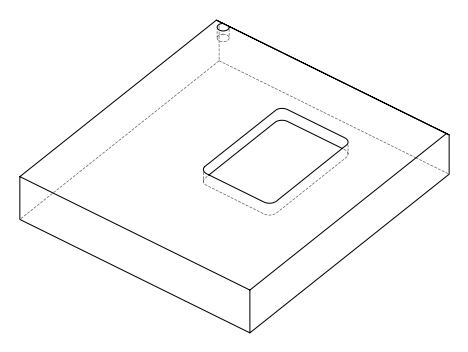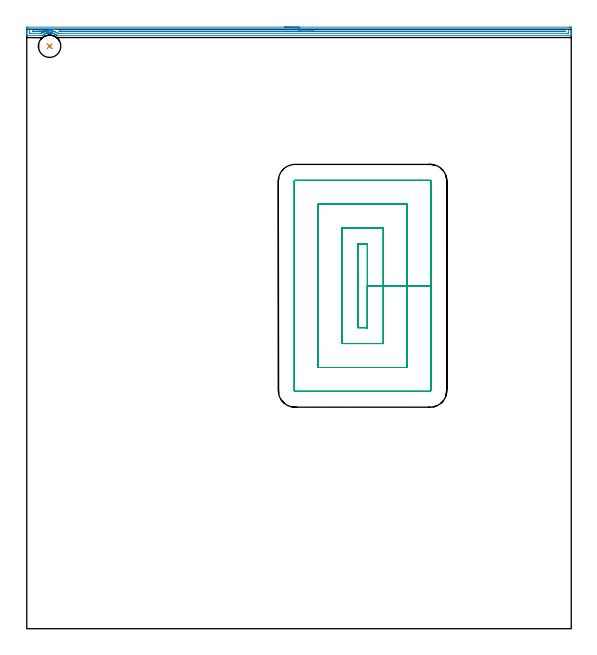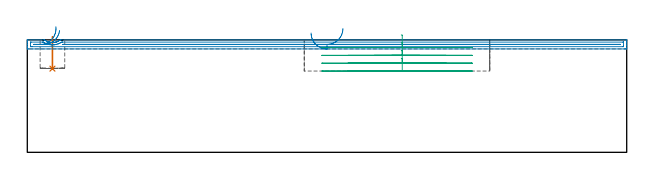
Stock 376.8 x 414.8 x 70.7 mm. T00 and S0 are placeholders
(PLAN: 3 operations, 2 tool changes, 19.6 min)
(1 INDEXABLE_INSERT_DRILL_BLIND_HOLE_FROM_SOLID | STEP1POCKET | NXT0302_002 | 0.08 min | 3373 mm3)
(2 AREA_MILL | FG_CHAMFER_SURFACE | UGT0205_001 | 9.24 min | 6113 mm3)
(3 MILL_RECTANGULAR_POCKET | POCKET_RECTANGULAR_STRAIGHT | UGT0201_105 | Follow Part, ap 5.5, ae 75% | 10.28 min | 381730 mm3)
(TOOL NXT0302_002 | Index. Insert Drill 15.5mm [880-D1550L20-05] | D15.5 PA176 FL78 Z2)
(TOOL UGT0205_001 | Chamfer Mill 20 x 3 x 45 deg. | D20 FL50 Z2)
(TOOL UGT0201_105 | End Mill 22 mm | D22 FL25 Z2)
(OP 1 INDEXABLE_INSERT_DRILL_BLIND_HOLE_FROM_SOLID)
G17 G21 G94 G90
T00 M6
G54
G17 G0 G90 X15.8 Y403.1 S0 M3
G43 Z80.7 H1
G94 G81 G98 Z52.6 F250. R72.7
G80
M5
M2
(OP 2 AREA_MILL)
G17 G21 G94 G90
T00 M6
G54
G17 G0 G90 X178.4 Y416.3 S1061 M3
G43 Z80.7 H0
Z75.
G94 G1 X178.438 Z74.128 F250.
X178.552 Z73.264
X178.741 Z72.412
X179.003 Z71.58
X179.337 Z70.774
X179.74 Z70.
X180.208 Z69.264
X180.74 Z68.572
X181.329 Z67.929
X181.972 Z67.34
X182.664 Z66.808
X183.4 Z66.34
X184.174 Z65.937
X184.98 Z65.603
X185.812 Z65.341
X186.663 Z65.152
X187.528 Z65.038
X188.4 Z65.
X375.553
X376.171 Y416.299 Z65.001
X376.782 Y416.293 Z65.003
X376.793 Y416.291 Z65.005
X376.8 Y415.683 Z65.613
Y413.897 Z67.398
Y412.474 Z68.822
Y412.11 Z69.185
Y411.382 Z69.917
Y411.102 Z70.197
X376.793 Y410.667 Z70.625
X376.79 Y410.603 Z70.688
X376.618 Y410.6 Z70.7
X21.194
X20.705 Y410.607 Z70.693
X20.691 Y410.615 Z70.685
X20.534 Y410.734 Z70.566
X20.463 Y410.787 Z70.513
X20.384 Y410.844 Z70.456
X20.271 Y410.919 Z70.379
X19.943 Y411.137 Z70.161
X19.491 Y411.409 Z69.888
X19.406 Y411.454 Z69.843
X19.31 Y411.505 Z69.792
X19.005 Y411.648 Z69.652
X18.956 Y411.671 Z69.629
X18.615 Y411.812 Z69.486
X18.597 Y411.82 Z69.478
X18.152 Y411.976 Z69.324
X18.065 Y412.001 Z69.299
X17.703 Y412.105 Z69.194
X17.618 Y412.123 Z69.175
X17.257 Y412.203 Z69.096
X16.81 Y412.275 Z69.023
X16.724 Y412.283 Z69.014
X16.363 Y412.32 Z68.977
X16.191 Y412.328 Z68.969
X16.155 Y412.329 Z68.966
X15.916 Y412.339 Z68.953
X15.805 Y412.337 Z68.954
X15.469 Y412.335 Z68.962
X15.333 Y412.324 Z68.97
X15.224 Y412.318 Z68.98
X15.022 Y412.303 Z68.994
X14.935 Y412.291 Z69.005
X14.574 Y412.244 Z69.054
X14.457 Y412.222 Z69.077
X14.128 Y412.158 Z69.139
X13.68 Y412.044 Z69.254
X13.235 Y411.904 Z69.394
X12.785 Y411.73 Z69.569
X12.341 Y411.532 Z69.766
X12.289 Y411.505 Z69.792
X11.864 Y411.265 Z70.035
X11.447 Y411.006 Z70.293
X11.342 Y410.932 Z70.368
X11.181 Y410.817 Z70.482
X10.962 Y410.654 Z70.645
X10.895 Y410.606 Z70.692
X10.465 Y410.6 Z70.7
X0.182
X0.01 Y410.603 Z70.688
X0.007 Y410.667 Z70.625
X0. Y411.103 Z70.197
Y411.382 Z69.917
Y412.11 Z69.185
Y413.367 Z67.93
Y414.79 Z66.506
Y415.418 Z65.878
X0.002 Y415.683 Z65.613
X0.007 Y416.291 Z65.005
X0.018 Y416.293 Z65.003
X0.629 Y416.3 Z65.
X188.4
Y414.886 Z66.414
X374.383
X374.789 Y414.879 Z66.421
X374.793 Y414.849 Z66.451
X374.796 Y414.79 Z66.51
X374.8 Y414.373 Z66.927
X374.799 Y412.11 Z69.19
X374.797 Y412.058 Z69.242
X374.794 Y412.033 Z69.267
X374.792 Y412.025 Z69.275
X374.765 Y412.021 Z69.279
X374.574 Y412.016 Z69.284
X374.478 Y412.015 Z69.285
X22.089
X21.993 Y412.016 Z69.284
X21.801 Y412.021 Z69.279
X21.526 Y412.036 Z69.264
X20.867 Y412.437 Z68.863
X20.468 Y412.651 Z68.649
X20.3 Y412.73 Z68.57
X19.682 Y413.003 Z68.297
X19.406 Y413.11 Z68.19
X19.24 Y413.17 Z68.13
X18.512 Y413.392 Z67.908
X18.001 Y413.514 Z67.786
X17.618 Y413.589 Z67.711
X16.932 Y413.688 Z67.612
X16.822 Y413.701 Z67.599
X16.724 Y413.708 Z67.592
X15.977 Y413.749 Z67.551
X15.83
X15.456 Y413.744 Z67.556
X15.107 Y413.725 Z67.575
X14.935 Y413.712 Z67.588
X14.296 Y413.642 Z67.658
X14.177 Y413.626 Z67.674
X14.041 Y413.602 Z67.698
X13.54 Y413.504 Z67.796
X13.147 Y413.405 Z67.895
X12.832 Y413.318 Z67.982
X12.253 Y413.13 Z68.17
X12.159 Y413.097 Z68.203
X11.916 Y413.003 Z68.297
X11.524 Y412.838 Z68.462
X11.456 Y412.809 Z68.491
X11.359 Y412.763 Z68.537
X11.099 Y412.635 Z68.665
X10.929 Y412.54 Z68.76
X10.465 Y412.275 Z69.025
X10.362 Y412.213 Z69.087
X10.192 Y412.11 Z69.19
X10.087 Y412.048 Z69.252
X10.048 Y412.027 Z69.273
X9.954 Y412.021 Z69.279
X9.763 Y412.016 Z69.284
X9.666 Y412.015 Z69.285
X2.417 Y412.014 Z69.286
X2.011 Y412.021 Z69.279
X2.007 Y412.051 Z69.249
X2.004 Y412.11 Z69.19
X2. Y412.527 Z68.773
Y414.313 Z66.987
X2.004 Y414.79 Z66.51
X2.007 Y414.849 Z66.451
X2.011 Y414.879 Z66.421
X2.13 Y414.882 Z66.418
X2.321 Y414.885 Z66.415
X2.417
X3.216 Y414.886 Z66.414
X188.4
Y413.472 Z67.828
X372.169 Y413.471 Z67.829
X372.594 Y413.465 Z67.835
X372.741 Y413.449 Z67.851
X372.636 Y413.435 Z67.865
X372.594 Y413.433 Z67.867
X372.168 Y413.429 Z67.871
X22.983
X22.555 Y413.431 Z67.869
X22.515 Y413.434 Z67.866
X22.352 Y413.45 Z67.85
X22.519 Y413.467 Z67.833
X22.557 Y413.469 Z67.831
X22.983 Y413.471 Z67.829
X23.408 Y413.472 Z67.828
X188.4
X189.272 Z67.866
X190.136 Z67.98
X190.988 Z68.169
X191.82 Z68.432
X192.626 Z68.765
X193.4 Z69.168
X194.136 Z69.637
X194.828 Z70.168
X195.471 Z70.757
X196.06 Z71.401
X196.591 Z72.093
X197.06 Z72.828
X197.463 Z73.602
X197.797 Z74.408
X198.059 Z75.24
X198.248 Z76.092
X198.362 Z76.957
X198.4 Z77.828
G0 Z80.7
X20.279 Y414.731
Z76.636
G1 X20.142 Y414.715 Z75.774
X19.931 Y414.69 Z74.928
X19.648 Y414.657 Z74.104
X19.294 Y414.616 Z73.307
X18.873 Y414.567 Z72.545
X18.387 Y414.511 Z71.823
X17.841 Y414.447 Z71.145
X17.238 Y414.377 Z70.519
X16.583 Y414.301 Z69.948
X15.881 Y414.219 Z69.436
X15.137 Y414.133 Z68.988
X14.358 Y414.042 Z68.607
X13.549 Y413.948 Z68.295
X12.715 Y413.851 Z68.056
X11.864 Y413.752 Z67.891
X11.002 Y413.652 Z67.801
X10.136 Y413.551 Z67.787
X9.272 Y413.45 Z67.85
X9.139 Y413.435 Z67.865
X8.72 Y413.429 Z67.871
X8.676
X4.674
X4.249 Y413.432 Z67.868
X4.206 Y413.435 Z67.865
X4.06 Y413.451 Z67.849
X4.164 Y413.465 Z67.835
X4.206 Y413.467 Z67.833
X4.631 Y413.471 Z67.829
X4.674 Y413.472 Z67.828
X8.676 Y413.471 Z67.829
X9.105 Y413.469 Z67.831
X9.144 Y413.466 Z67.834
X9.272 Y413.45 Z67.85
X10.126 Y413.348 Z67.991
X10.966 Y413.247 Z68.206
X11.783 Y413.149 Z68.494
X12.573 Y413.054 Z68.853
X13.328 Y412.964 Z69.28
X14.044 Y412.878 Z69.771
X14.714 Y412.798 Z70.324
X15.334 Y412.723 Z70.933
X15.899 Y412.655 Z71.594
X16.405 Y412.595 Z72.303
X16.847 Y412.542 Z73.053
X17.223 Y412.497 Z73.839
X17.529 Y412.46 Z74.655
X17.764 Y412.432 Z75.494
X17.925 Y412.412 Z76.352
X18.011 Y412.402 Z77.22
X18.021 Y412.401 Z78.092
X17.957 Y412.409 Z78.962
G0 Z80.7
M5
M2
(OP 3 MILL_RECTANGULAR_POCKET)
G17 G21 G94 G90
T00 M6
G54
G17 G0 G90 X235.106 Y208.3 S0 M3
G43 Z80.819 H0
Z73.819
G94 G1 X235.7 Z73.66 F250.
Y237.3 Z65.889
Y266.3 F500.
X229.1
Y208.3
X235.7
Y237.3
X246.7
Y277.3
X218.1
Y197.3
X246.7
Y237.3
X263.2
Y293.8
X201.6
Y180.8
X263.2
Y237.3
X279.7
Y309.7
G3 X279.1 Y310.3 R0.6
G1 X185.7
G3 X185.1 Y309.7 R0.6
G1 Y164.9
G3 X185.7 Y164.3 R0.6
G1 X279.1
G3 X279.7 Y164.9 R0.6
G1 Y237.3
Y238.3
G0 X235.106 Y208.3 Z68.889
G1 X235.7 Z68.73 F250.
Y237.3 Z60.959
Y266.3 F500.
X229.1
Y208.3
X235.7
Y237.3
X246.7
Y277.3
X218.1
Y197.3
X246.7
Y237.3
X263.2
Y293.8
X201.6
Y180.8
X263.2
Y237.3
X279.7
Y309.7
G3 X279.1 Y310.3 R0.6
G1 X185.7
G3 X185.1 Y309.7 R0.6
G1 Y164.9
G3 X185.7 Y164.3 R0.6
G1 X279.1
G3 X279.7 Y164.9 R0.6
G1 Y237.3
Y238.3
G0 X235.106 Y208.3 Z63.959
G1 X235.7 Z63.8 F250.
Y237.3 Z56.03
Y266.3 F500.
X229.1
Y208.3
X235.7
Y237.3
X246.7
Y277.3
X218.1
Y197.3
X246.7
Y237.3
X263.2
Y293.8
X201.6
Y180.8
X263.2
Y237.3
X279.7
Y309.7
G3 X279.1 Y310.3 R0.6
G1 X185.7
G3 X185.1 Y309.7 R0.6
G1 Y164.9
G3 X185.7 Y164.3 R0.6
G1 X279.1
G3 X279.7 Y164.9 R0.6
G1 Y237.3
Y238.3
G0 X235.106 Y208.3 Z59.03
G1 X235.7 Z58.871 F250.
Y237.3 Z51.1
Y266.3 F500.
X229.1
Y208.3
X235.7
Y237.3
X246.7
Y277.3
X218.1
Y197.3
X246.7
Y237.3
X263.2
Y293.8
X201.6
Y180.8
X263.2
Y237.3
X279.7
Y309.7
G3 X279.1 Y310.3 R0.6
G1 X185.7
G3 X185.1 Y309.7 R0.6
G1 Y164.9
G3 X185.7 Y164.3 R0.6
G1 X279.1
G3 X279.7 Y164.9 R0.6
G1 Y237.3
Y238.3
G0 Z80.819
M5
M2
